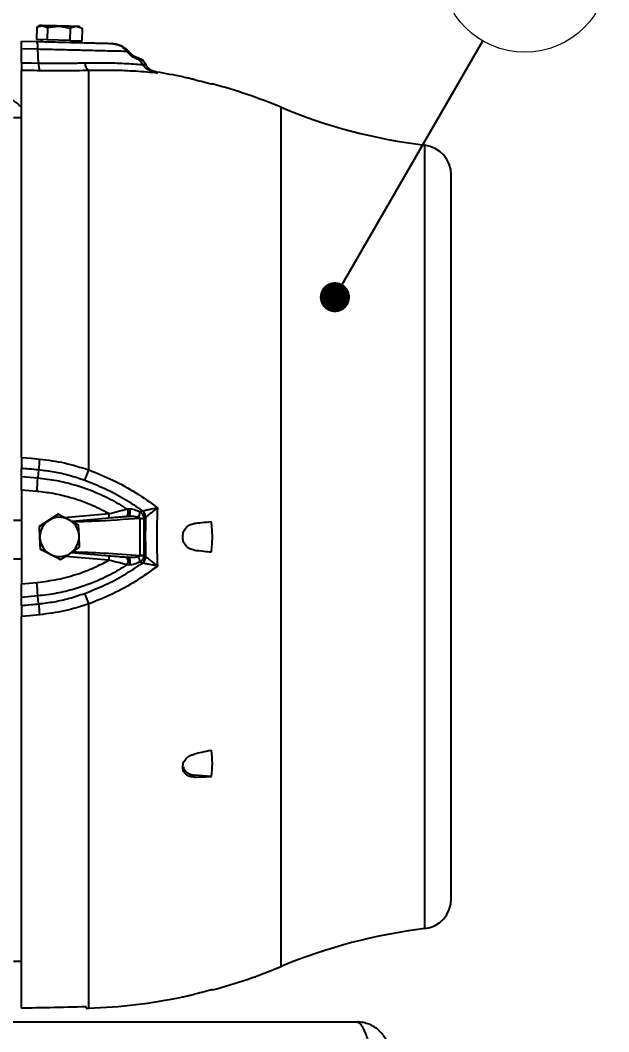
# Model space of a CAD drawing. Header units: millimetres. Extents: x 2 to 418, y 2 to 295.
# Drawn here: x 99.84 to 119.35, y 91.12 to 124.67 of the extents above; entities that cross this region are included whole.
import ezdxf

# ---------------------------------------------------------------- set-up
doc = ezdxf.new("R2010")
doc.units = ezdxf.units.MM
doc.styles.add('SLDTEXTSTYLE0', font='TXT', dxfattribs={"width": 0.75})
doc.dimstyles.new('SLDDIMSTYLE1', dxfattribs={"dimtxt": 0.18, "dimasz": 1, "dimexe": 0, "dimexo": 0.0625, "dimgap": 0, "dimtad": 0, "dimtih": 1, "dimtoh": 1, "dimdec": 0, "dimrnd": 1e-09, "dimzin": 0, "dimdsep": 46, "dimtxsty": 'Standard', "dimblk1": 'DOT', "dimblk2": 'DOT', "dimsah": 1, "dimcen": 0.09, "dimadec": 0, "dimazin": 0, "dimtfac": 1, "dimtdec": 0, "dimtofl": 0, "dimtmove": 0, "dimatfit": 3, "dimldrblk": 'DOT', "dimfxl": 0, "dimfrac": 2, "dimtolj": 1, "dimtzin": 0, "dimarcsym": 0})

# ---------------------------------------------------------------- blocks, each defined once
blk = doc.blocks.new('SW_NOTE_10')
at = {"color": 0, "linetype": 'Continuous', "lineweight": 0}
blk.add_circle((1.391, 2.409), 2.782, dxfattribs=at)
at = {"color": 0, "linetype": 'Continuous', "lineweight": 0, "insert": (1.37, 3.571), "char_height": 2.117, "attachment_point": 2, "style": 'SLDTEXTSTYLE0'}
blk.add_mtext('5', dxfattribs=at)
blk = doc.blocks.new('_DOT')
at = {"color": 0, "linetype": 'ByBlock', "lineweight": -2}
blk.add_line((-0.5, 0), (-1, 0), dxfattribs=at)
at = {"color": 0, "linetype": 'ByBlock', "const_width": 0.5}
blk.add_lwpolyline([(-0.25, 0, 1), (0.25, 0, 1)], format="xyb", close=True, dxfattribs=at)

msp = doc.modelspace()

# ---------------------------------------------------------------- linework, layer by layer
at = {"color": 7, "linetype": 'Continuous', "lineweight": 25}
for p, q in [((100.395, 124.436), (100.576, 124.49)), ((100.497, 124.492), (100.404, 124.441)), ((100.576, 124.49), (100.753, 124.427)), ((100.753, 124.427), (101.13, 124.475)), ((101.13, 124.475), (101.503, 124.407)), ((100.395, 124.436), (100.384, 124.024)), ((100.753, 124.427), (100.742, 124.015)), ((101.503, 124.407), (101.492, 123.995)), ((101.701, 124.46), (101.503, 124.407)), ((101.895, 124.397), (101.701, 124.46)), ((101.895, 124.397), (101.796, 124.458)), ((101.895, 124.397), (101.884, 123.985)), ((101.885, 124.401), (101.895, 124.397)), ((99.883, 123.977), (100.393, 123.964)), ((100.742, 124.015), (100.384, 124.024)), ((100.555, 124.02), (100.553, 123.96)), ((101.492, 123.995), (100.742, 124.015)), ((101.492, 123.995), (101.884, 123.985)), ((101.713, 123.93), (101.714, 123.99)), ((102.875, 123.884), (102.785, 123.901)), ((100.426, 123.704), (99.883, 123.719)), ((99.883, 123.255), (99.883, 123.719)), ((100.454, 123.247), (100.426, 123.704)), ((103.492, 123.582), (103.423, 123.658)), ((103.791, 123.397), (103.787, 123.399)), ((103.945, 123.299), (103.932, 123.308)), ((99.883, 110.17), (99.883, 123.003)), ((102.114, 109.755), (102.114, 123)), ((104.371, 122.947), (104.39, 122.913)), ((105.233, 122.789), (105.233, 122.789)), ((106.181, 122.557), (106.216, 122.556)), ((99.883, 121.43), (99.625, 121.43)), ((114.133, 95.531), (114.133, 119.531)), ((99.883, 109.538), (99.883, 109.806)), ((100.454, 109.751), (100.426, 109.489)), ((99.883, 109.538), (100.426, 109.489)), ((99.883, 109.087), (99.883, 105.976)), ((100.393, 109.041), (99.883, 109.087)), ((99.625, 108.092), (99.883, 108.092)), ((101.099, 108.281), (100.468, 107.876)), ((100.478, 107.876), (100.795, 108.078)), ((100.795, 108.078), (101.11, 108.281)), ((101.11, 108.281), (101.099, 108.281)), ((101.11, 108.281), (101.445, 108.109)), ((101.445, 108.109), (101.776, 107.937)), ((102.794, 108.154), (101.565, 108.046)), ((103.421, 108.214), (103.434, 108.209)), ((103.819, 106.919), (103.819, 108.144)), ((103.819, 108.144), (103.945, 108.144)), ((103.945, 108.144), (103.945, 106.919)), ((100.468, 107.876), (100.503, 107.126)), ((100.478, 107.876), (100.468, 107.876)), ((100.498, 107.501), (100.478, 107.876)), ((101.796, 107.562), (101.776, 107.937)), ((100.514, 107.126), (100.498, 107.501)), ((101.812, 107.187), (101.796, 107.562)), ((105.233, 107.51), (105.233, 107.553)), ((100.514, 107.126), (100.503, 107.126)), ((101.17, 106.782), (100.503, 107.126)), ((100.514, 107.126), (100.849, 106.954)), ((101.498, 106.984), (101.812, 107.187)), ((99.883, 106.798), (99.625, 106.798)), ((100.849, 106.954), (101.181, 106.782)), ((101.181, 106.782), (101.17, 106.782)), ((101.181, 106.782), (101.498, 106.984)), ((101.549, 107.018), (102.794, 106.909)), ((103.394, 106.856), (103.433, 106.856)), ((103.434, 106.853), (103.421, 106.849)), ((103.434, 106.853), (103.421, 106.849)), ((103.819, 106.919), (103.945, 106.919)), ((99.883, 105.976), (100.393, 106.022)), ((100.426, 105.574), (99.883, 105.525)), ((99.883, 105.256), (99.883, 105.525)), ((100.454, 105.311), (100.426, 105.574)), ((99.883, 91.897), (99.883, 104.893)), ((105.233, 99.884), (105.233, 99.921)), ((106.181, 99.586), (105.609, 99.631)), ((105.609, 99.631), (105.609, 99.566)), ((99.625, 93.46), (99.883, 93.46)), ((105.233, 92.274), (105.233, 92.274)), ((106.216, 92.507), (106.181, 92.506)), ((102.033, 91.902), (102.033, 91.945)), ((102.033, 91.902), (102.114, 91.904)), ((66.198, 91.445), (110.998, 91.445))]:
    msp.add_line(p, q, dxfattribs=at)
at = {"color": 8, "linetype": 'Continuous', "lineweight": 25}
for p, q in [((102.785, 123.901), (102.84, 123.891)), ((108.493, 93.283), (108.493, 121.78)), ((113.254, 94.539), (113.254, 120.524)), ((101.316, 108.175), (102.785, 108.303)), ((102.785, 106.759), (101.343, 106.886)), ((102.114, 91.904), (102.114, 105.308))]:
    msp.add_line(p, q, dxfattribs=at)
at = {"color": 7, "linetype": 'Continuous', "lineweight": 25, "flags": 128}
for points in [[(100.576, 124.49), (100.54, 124.49), (100.515, 124.491), (100.5, 124.491), (100.497, 124.492)], [(101.13, 124.475), (101.045, 124.477), (100.962, 124.479), (100.882, 124.481), (100.807, 124.483), (100.738, 124.485), (100.675, 124.487), (100.621, 124.488), (100.576, 124.49)], [(101.701, 124.46), (101.652, 124.461), (101.594, 124.463), (101.529, 124.465), (101.457, 124.466), (101.379, 124.468), (101.298, 124.471), (101.215, 124.473), (101.13, 124.475)], [(101.796, 124.458), (101.796, 124.458), (101.788, 124.458), (101.77, 124.458), (101.74, 124.459), (101.701, 124.46)], [(99.883, 123.255), (100.203, 123.251), (100.454, 123.247)], [(103.897, 123.195), (103.918, 123.201), (103.937, 123.205), (103.954, 123.208), (103.969, 123.209), (103.982, 123.208), (103.992, 123.205), (103.999, 123.201), (104.005, 123.195)], [(103.902, 123.189), (103.923, 123.195), (103.942, 123.198), (103.959, 123.2), (103.974, 123.201), (103.987, 123.199), (103.997, 123.197), (104.005, 123.192), (104.01, 123.186)], [(99.883, 110.17), (100.22, 110.138), (100.485, 110.114)], [(103.325, 108.201), (103.356, 108.21), (103.383, 108.23), (103.404, 108.261), (103.418, 108.299), (103.423, 108.341), (103.419, 108.384), (103.405, 108.424), (103.384, 108.458)], [(103.394, 108.207), (103.425, 108.216), (103.452, 108.236), (103.474, 108.267), (103.488, 108.304), (103.493, 108.347), (103.488, 108.389), (103.475, 108.43), (103.454, 108.464)], [(103.384, 106.605), (103.405, 106.639), (103.419, 106.679), (103.423, 106.722), (103.418, 106.764), (103.404, 106.802), (103.383, 106.833), (103.356, 106.853), (103.325, 106.862)], [(103.454, 106.599), (103.475, 106.633), (103.488, 106.673), (103.493, 106.716), (103.488, 106.758), (103.474, 106.796), (103.452, 106.826), (103.425, 106.847), (103.394, 106.856)], [(100.485, 104.949), (100.148, 104.918), (99.883, 104.893)]]:
    msp.add_lwpolyline(points, dxfattribs=at)
at = {"color": 7, "linetype": 'Continuous', "lineweight": 25}
for centre, radius, start, end in [((99.847, 123.762), 0.582, 354.3322, 20.3425), ((100.692, 123.916), 0.04, 358.5, 88.5), ((101.572, 123.893), 0.04, 88.5, 178.5), ((101.351, 123.23), 0.898, 178.8849, 195.1905), ((102.344, 123.282), 0.364, 184.4339, 230.856), ((103.815, 123.224), 0.15, 30.0046, 76.796), ((103.815, 123.224), 0.15, 44.3925, 76.7548), ((101.564, 105.167), 18, 78.2391, 81.03), ((101.564, 105.167), 18, 67.3604, 75.0238), ((115.422, 138.393), 18, 247.3604, 263.0815), ((113.133, 119.531), 1, 0, 83.0815), ((118.375, 108.391), 17.973, 174.4993, 175.6585), ((89.433, 114.37), 13.494, 338.4074, 340.0014), ((88.76, 110.135), 11.684, 354.6267, 356.8292), ((103.632, 108.133), 0.376, 7.1603, 45.0632), ((103.636, 108.132), 0.377, 7.7378, 45.2627), ((101.147, 107.531), 0.65, 122.7245, 182.7134), ((101.147, 107.532), 0.65, 62.7023, 122.7216), ((101.146, 107.531), 0.65, 2.7054, 62.699), ((101.366, 108.142), 1.428, 0.4961, 6.5068), ((103.438, 108.411), 0.383, 324.0758, 352.5189), ((103.78, 111.747), 3.601, 270.6105, 272.6113), ((101.147, 107.531), 0.65, 182.7063, 242.6981), ((101.146, 107.531), 0.65, 302.7253, 2.7126), ((101.147, 107.531), 0.65, 242.7023, 302.7216), ((101.366, 106.921), 1.428, 353.4932, 359.5039), ((103.438, 106.652), 0.383, 7.4788, 35.9265), ((103.78, 103.304), 3.612, 87.3946, 89.389), ((103.632, 106.93), 0.376, 314.9373, 352.8405), ((103.636, 106.931), 0.377, 314.7373, 352.2622), ((88.759, 104.928), 11.685, 3.171, 5.3733), ((89.459, 100.703), 13.467, 19.9969, 21.5943), ((118.381, 106.673), 17.978, 184.3418, 185.5006), ((113.133, 95.531), 1, 276.9185, 0), ((115.422, 76.67), 18, 96.9185, 112.6396), ((101.564, 109.896), 18, 284.9757, 292.6396), ((101.564, 109.896), 18, 271.75, 281.7609)]:
    msp.add_arc(centre, radius, start, end, dxfattribs=at)
at = {"color": 8, "linetype": 'Continuous', "lineweight": 25}
for centre, radius, start, end in [((103.464, 123.557), 0.109, 112.0133, 136.5753), ((103.533, 123.48), 0.109, 111.977, 136.1319), ((103.75, 123.343), 0.0677, 350.6629, 53.54)]:
    msp.add_arc(centre, radius, start, end, dxfattribs=at)
at = {"color": 7, "linetype": 'Continuous', "lineweight": 25}
for points, knots in [([(99.883, 123.719), (99.883, 123.759), (99.883, 123.843), (99.883, 123.949), (99.883, 123.967), (99.883, 123.977)], [0, 0, 0, 0, 0.2761271, 0.5621254, 1, 1, 1, 1]), ([(100.393, 123.964), (100.626, 123.958), (101.093, 123.946), (101.727, 123.929), (102.294, 123.914), (102.621, 123.906), (102.785, 123.901)], [0, 0, 0, 0, 0.2793333, 0.5601764, 0.7806877, 1, 1, 1, 1]), ([(103.423, 123.658), (103.38, 123.696), (103.299, 123.77), (103.109, 123.857), (102.961, 123.881), (102.865, 123.896)], [0, 0, 0, 0, 0.273999, 0.52803, 1, 1, 1, 1]), ([(103.384, 123.632), (103.201, 123.637), (102.807, 123.646), (102.216, 123.661), (101.62, 123.675), (101.043, 123.689), (100.637, 123.699), (100.426, 123.704)], [0, 0, 0, 0, 0.203591, 0.438196, 0.611811, 0.799098, 1, 1, 1, 1]), ([(103.454, 123.556), (103.441, 123.57), (103.418, 123.596), (103.395, 123.621), (103.384, 123.632)], [0, 0, 0, 0, 0.560014, 1, 1, 1, 1]), ([(103.817, 123.332), (103.754, 123.358), (103.659, 123.398), (103.536, 123.478), (103.481, 123.53), (103.454, 123.556)], [0, 0, 0, 0, 0.497499, 0.748599, 1, 1, 1, 1]), ([(103.788, 123.398), (103.727, 123.423), (103.622, 123.466), (103.53, 123.548), (103.492, 123.582)], [0, 0, 0, 0, 0.5805789, 1, 1, 1, 1]), ([(99.883, 123.255), (99.883, 123.224), (99.883, 123.16), (99.883, 123.086), (99.883, 123.03), (99.883, 123.012), (99.883, 123.003)], [0, 0, 0, 0, 0.250367, 0.500057, 0.750038, 1, 1, 1, 1]), ([(100.454, 123.247), (100.625, 123.245), (100.968, 123.241), (101.479, 123.244), (101.812, 123.251), (101.981, 123.254)], [0, 0, 0, 0, 0.330174, 0.659146, 1, 1, 1, 1]), ([(101.981, 123.254), (102.207, 123.257), (102.657, 123.263), (103.299, 123.243), (103.698, 123.211), (103.897, 123.195)], [0, 0, 0, 0, 0.335672, 0.668626, 1, 1, 1, 1]), ([(103.932, 123.308), (103.922, 123.316), (103.905, 123.331), (103.869, 123.355), (103.83, 123.38), (103.804, 123.391), (103.791, 123.397)], [0, 0, 0, 0, 0.274179, 0.523282, 0.760558, 1, 1, 1, 1]), ([(103.868, 123.363), (103.857, 123.369), (103.833, 123.38), (103.805, 123.392), (103.791, 123.397)], [0, 0, 0, 0, 0.488424, 1, 1, 1, 1]), ([(103.897, 123.195), (103.882, 123.221), (103.856, 123.266), (103.829, 123.312), (103.817, 123.332)], [0, 0, 0, 0, 0.5600022, 1, 1, 1, 1]), ([(103.922, 123.329), (103.917, 123.334), (103.911, 123.339), (103.896, 123.348), (103.892, 123.35)], [0, 0, 0, 0, 0.772843, 1, 1, 1, 1]), ([(103.902, 123.189), (103.901, 123.191), (103.899, 123.193), (103.898, 123.195), (103.897, 123.195)], [0, 0, 0, 0, 0.559943, 1, 1, 1, 1]), ([(104.39, 122.913), (104.296, 122.939), (104.156, 122.976), (103.995, 123.084), (103.933, 123.155), (103.902, 123.189)], [0, 0, 0, 0, 0.509466, 0.759125, 1, 1, 1, 1]), ([(103.945, 123.299), (103.956, 123.28), (103.976, 123.245), (103.996, 123.211), (104.005, 123.195)], [0, 0, 0, 0, 0.559999, 1, 1, 1, 1]), ([(104.005, 123.195), (104.006, 123.194), (104.007, 123.19), (104.009, 123.187), (104.01, 123.186)], [0, 0, 0, 0, 0.559919, 1, 1, 1, 1]), ([(104.01, 123.186), (104.033, 123.152), (104.08, 123.082), (104.204, 122.975), (104.316, 122.938), (104.39, 122.913)], [0, 0, 0, 0, 0.240138, 0.48914, 1, 1, 1, 1]), ([(100.485, 122.994), (100.373, 122.996), (100.172, 122.999), (99.971, 123.002), (99.883, 123.003)], [0, 0, 0, 0, 0.560001, 1, 1, 1, 1]), ([(102.114, 123), (101.848, 122.995), (101.316, 122.986), (100.762, 122.992), (100.485, 122.994)], [0, 0, 0, 0, 0.499998, 1, 1, 1, 1]), ([(104.39, 122.913), (104.156, 122.935), (103.688, 122.98), (102.923, 123.008), (102.384, 123.002), (102.114, 123)], [0, 0, 0, 0, 0.333147, 0.666491, 1, 1, 1, 1]), ([(104.371, 122.947), (104.353, 122.95), (104.327, 122.955), (104.289, 122.967), (104.259, 122.977), (104.23, 122.99), (104.19, 123.011), (104.141, 123.042), (104.092, 123.082), (104.061, 123.111), (104.051, 123.125), (104.051, 123.126)], [0, 0, 0, 0, 0.0712685, 0.1039628, 0.1354883, 0.170193, 0.2146859, 0.3502482, 0.6226392, 0.97029, 1, 1, 1, 1]), ([(105.609, 122.7), (105.559, 122.712), (105.46, 122.735), (105.337, 122.764), (105.25, 122.785), (105.239, 122.788), (105.233, 122.789)], [0, 0, 0, 0, 0.2500611, 0.4999904, 0.7498171, 1, 1, 1, 1]), ([(105.609, 122.7), (105.716, 122.675), (105.908, 122.629), (106.098, 122.579), (106.181, 122.557)], [0, 0, 0, 0, 0.560107, 1, 1, 1, 1]), ([(99.883, 121.789), (99.837, 121.833), (99.752, 121.915), (99.655, 121.982), (99.611, 122.012)], [0, 0, 0, 0, 0.544037, 1, 1, 1, 1]), ([(99.883, 110.17), (99.883, 110.133), (99.883, 110.058), (99.883, 109.958), (99.883, 109.87), (99.883, 109.828), (99.883, 109.806)], [0, 0, 0, 0, 0.251017, 0.5, 0.749611, 1, 1, 1, 1]), ([(100.485, 110.114), (100.762, 110.079), (101.316, 110.009), (101.848, 109.84), (102.114, 109.755)], [0, 0, 0, 0, 0.500002, 1, 1, 1, 1]), ([(100.454, 109.751), (100.347, 109.762), (100.157, 109.78), (99.967, 109.798), (99.883, 109.806)], [0, 0, 0, 0, 0.560204, 1, 1, 1, 1]), ([(101.981, 109.404), (101.812, 109.461), (101.479, 109.573), (100.968, 109.689), (100.625, 109.73), (100.454, 109.751)], [0, 0, 0, 0, 0.340855, 0.669826, 1, 1, 1, 1]), ([(102.114, 109.755), (102.384, 109.647), (102.924, 109.432), (103.688, 109.01), (104.156, 108.67), (104.39, 108.5)], [0, 0, 0, 0, 0.333856, 0.667197, 1, 1, 1, 1]), ([(99.883, 109.087), (99.883, 109.137), (99.883, 109.238), (99.883, 109.407), (99.883, 109.488), (99.883, 109.538)], [0, 0, 0, 0, 0.276973, 0.563182, 1, 1, 1, 1]), ([(100.426, 109.489), (100.637, 109.464), (101.043, 109.415), (101.62, 109.274), (102.216, 109.075), (102.807, 108.812), (103.201, 108.57), (103.384, 108.458)], [0, 0, 0, 0, 0.200902, 0.388189, 0.561805, 0.79641, 1, 1, 1, 1]), ([(103.897, 108.399), (103.698, 108.532), (103.299, 108.798), (102.657, 109.136), (102.207, 109.314), (101.981, 109.404)], [0, 0, 0, 0, 0.331374, 0.664329, 1, 1, 1, 1]), ([(102.785, 108.303), (102.576, 108.411), (102.157, 108.626), (101.533, 108.836), (100.943, 108.977), (100.576, 109.02), (100.393, 109.041)], [0, 0, 0, 0, 0.279311, 0.56015, 0.78067, 1, 1, 1, 1]), ([(102.785, 108.303), (102.893, 108.331), (103.058, 108.374), (103.262, 108.426), (103.343, 108.447), (103.384, 108.458)], [0, 0, 0, 0, 0.481209, 0.734691, 1, 1, 1, 1]), ([(103.384, 108.458), (103.398, 108.459), (103.421, 108.461), (103.444, 108.463), (103.454, 108.464)], [0, 0, 0, 0, 0.560007, 1, 1, 1, 1]), ([(103.454, 108.464), (103.481, 108.463), (103.535, 108.462), (103.658, 108.433), (103.754, 108.39), (103.817, 108.361)], [0, 0, 0, 0, 0.250262, 0.501105, 1, 1, 1, 1]), ([(103.817, 108.361), (103.832, 108.368), (103.859, 108.381), (103.885, 108.393), (103.897, 108.399)], [0, 0, 0, 0, 0.5600036, 1, 1, 1, 1]), ([(103.897, 108.399), (103.898, 108.399), (103.9, 108.399), (103.901, 108.399), (103.902, 108.4)], [0, 0, 0, 0, 0.560103, 1, 1, 1, 1]), ([(103.902, 108.4), (103.933, 108.406), (103.995, 108.419), (104.156, 108.452), (104.296, 108.481), (104.39, 108.5)], [0, 0, 0, 0, 0.240577, 0.489767, 1, 1, 1, 1]), ([(104.39, 108.5), (104.315, 108.44), (104.204, 108.351), (104.08, 108.245), (104.033, 108.203), (104.01, 108.182)], [0, 0, 0, 0, 0.511614, 0.760147, 1, 1, 1, 1]), ([(104.39, 108.5), (104.381, 108.177), (104.361, 107.531), (104.381, 106.886), (104.39, 106.563)], [0, 0, 0, 0, 0.500002, 1, 1, 1, 1]), ([(103.325, 108.201), (103.284, 108.197), (103.2, 108.19), (103.016, 108.173), (102.878, 108.161), (102.794, 108.154)], [0, 0, 0, 0, 0.281273, 0.562344, 1, 1, 1, 1]), ([(103.394, 108.207), (103.381, 108.206), (103.358, 108.204), (103.335, 108.202), (103.325, 108.201)], [0, 0, 0, 0, 0.559961, 1, 1, 1, 1]), ([(103.748, 108.186), (103.686, 108.195), (103.566, 108.211), (103.451, 108.208), (103.394, 108.207)], [0, 0, 0, 0, 0.513176, 1, 1, 1, 1]), ([(103.819, 108.147), (103.819, 108.148), (103.819, 108.15), (103.818, 108.155), (103.814, 108.161), (103.807, 108.167), (103.786, 108.179), (103.765, 108.183), (103.748, 108.186)], [0, 0, 0, 0, 0.04043, 0.081284, 0.169067, 0.27169, 0.391403, 1, 1, 1, 1]), ([(103.817, 108.361), (103.833, 108.349), (103.866, 108.324), (103.905, 108.275), (103.935, 108.216), (103.941, 108.172), (103.945, 108.15)], [0, 0, 0, 0, 0.234615, 0.480301, 0.738374, 1, 1, 1, 1]), ([(103.819, 108.144), (103.819, 108.145), (103.819, 108.145), (103.819, 108.146), (103.819, 108.147)], [0, 0, 0, 0, 0.561432, 1, 1, 1, 1]), ([(104.005, 108.18), (103.993, 108.174), (103.973, 108.164), (103.953, 108.154), (103.945, 108.15)], [0, 0, 0, 0, 0.559988, 1, 1, 1, 1]), ([(103.945, 108.15), (103.945, 108.149), (103.945, 108.147), (103.945, 108.145), (103.945, 108.144)], [0, 0, 0, 0, 0.5594071, 1, 1, 1, 1]), ([(104.01, 106.88), (104.006, 107.123), (103.997, 107.558), (104.006, 107.991), (104.01, 108.182)], [0, 0, 0, 0, 0.559982, 1, 1, 1, 1]), ([(104.01, 108.182), (104.009, 108.182), (104.007, 108.181), (104.005, 108.18), (104.005, 108.18)], [0, 0, 0, 0, 0.559763, 1, 1, 1, 1]), ([(106.181, 108.031), (106.075, 108.02), (105.885, 108), (105.693, 107.98), (105.609, 107.971)], [0, 0, 0, 0, 0.559899, 1, 1, 1, 1]), ([(105.233, 107.553), (105.239, 107.605), (105.25, 107.709), (105.337, 107.842), (105.46, 107.939), (105.559, 107.96), (105.609, 107.971)], [0, 0, 0, 0, 0.2498788, 0.499708, 0.74954, 1, 1, 1, 1]), ([(105.609, 107.092), (105.559, 107.102), (105.46, 107.124), (105.337, 107.221), (105.25, 107.353), (105.239, 107.457), (105.233, 107.51)], [0, 0, 0, 0, 0.250062, 0.499994, 0.749824, 1, 1, 1, 1]), ([(105.609, 107.092), (105.716, 107.081), (105.908, 107.061), (106.098, 107.041), (106.181, 107.032)], [0, 0, 0, 0, 0.560109, 1, 1, 1, 1]), ([(100.393, 106.022), (100.626, 106.051), (101.093, 106.109), (101.727, 106.287), (102.294, 106.502), (102.621, 106.674), (102.785, 106.759)], [0, 0, 0, 0, 0.279333, 0.560176, 0.780688, 1, 1, 1, 1]), ([(103.384, 106.605), (103.343, 106.615), (103.262, 106.636), (103.058, 106.689), (102.893, 106.732), (102.785, 106.759)], [0, 0, 0, 0, 0.265327, 0.518801, 1, 1, 1, 1]), ([(102.794, 106.909), (102.901, 106.899), (103.052, 106.886), (103.229, 106.871), (103.293, 106.865), (103.325, 106.862)], [0, 0, 0, 0, 0.5565547, 0.7785596, 1, 1, 1, 1]), ([(103.325, 106.862), (103.338, 106.861), (103.361, 106.859), (103.384, 106.857), (103.394, 106.856)], [0, 0, 0, 0, 0.560026, 1, 1, 1, 1]), ([(103.817, 106.702), (103.754, 106.673), (103.659, 106.63), (103.536, 106.6), (103.481, 106.6), (103.454, 106.599)], [0, 0, 0, 0, 0.497492, 0.748591, 1, 1, 1, 1]), ([(103.748, 106.877), (103.765, 106.88), (103.786, 106.884), (103.807, 106.896), (103.814, 106.902), (103.818, 106.908), (103.819, 106.913), (103.819, 106.915), (103.819, 106.916)], [0, 0, 0, 0, 0.608947, 0.728652, 0.831169, 0.91868, 0.959371, 1, 1, 1, 1]), ([(103.945, 106.913), (103.941, 106.891), (103.935, 106.847), (103.905, 106.788), (103.866, 106.739), (103.833, 106.714), (103.817, 106.702)], [0, 0, 0, 0, 0.2613, 0.51933, 0.764739, 1, 1, 1, 1]), ([(103.897, 106.664), (103.882, 106.671), (103.856, 106.684), (103.829, 106.696), (103.817, 106.702)], [0, 0, 0, 0, 0.5600022, 1, 1, 1, 1]), ([(103.819, 106.916), (103.819, 106.917), (103.819, 106.917), (103.819, 106.918), (103.819, 106.919)], [0, 0, 0, 0, 0.560728, 1, 1, 1, 1]), ([(103.945, 106.919), (103.945, 106.917), (103.945, 106.916), (103.945, 106.914), (103.945, 106.913)], [0, 0, 0, 0, 0.559856, 1, 1, 1, 1]), ([(103.945, 106.913), (103.956, 106.907), (103.976, 106.897), (103.996, 106.888), (104.005, 106.883)], [0, 0, 0, 0, 0.559993, 1, 1, 1, 1]), ([(104.005, 106.883), (104.006, 106.883), (104.007, 106.882), (104.009, 106.881), (104.01, 106.88)], [0, 0, 0, 0, 0.5604303, 1, 1, 1, 1]), ([(104.01, 106.88), (104.033, 106.86), (104.08, 106.818), (104.204, 106.712), (104.316, 106.623), (104.39, 106.563)], [0, 0, 0, 0, 0.240138, 0.489145, 1, 1, 1, 1]), ([(103.384, 106.605), (103.201, 106.492), (102.807, 106.25), (102.216, 105.988), (101.62, 105.789), (101.043, 105.648), (100.637, 105.599), (100.426, 105.574)], [0, 0, 0, 0, 0.203591, 0.438195, 0.611811, 0.799098, 1, 1, 1, 1]), ([(101.981, 105.659), (102.207, 105.748), (102.657, 105.927), (103.299, 106.264), (103.698, 106.531), (103.897, 106.664)], [0, 0, 0, 0, 0.335672, 0.668628, 1, 1, 1, 1]), ([(104.39, 106.563), (104.156, 106.393), (103.688, 106.053), (102.923, 105.631), (102.384, 105.416), (102.114, 105.308)], [0, 0, 0, 0, 0.333148, 0.666491, 1, 1, 1, 1]), ([(103.454, 106.599), (103.441, 106.6), (103.418, 106.602), (103.395, 106.604), (103.384, 106.605)], [0, 0, 0, 0, 0.560017, 1, 1, 1, 1]), ([(103.902, 106.663), (103.901, 106.663), (103.899, 106.664), (103.898, 106.664), (103.897, 106.664)], [0, 0, 0, 0, 0.560212, 1, 1, 1, 1]), ([(104.39, 106.563), (104.296, 106.582), (104.156, 106.611), (103.995, 106.644), (103.933, 106.657), (103.902, 106.663)], [0, 0, 0, 0, 0.509464, 0.759124, 1, 1, 1, 1]), ([(99.883, 105.525), (99.883, 105.554), (99.883, 105.613), (99.883, 105.765), (99.883, 105.897), (99.883, 105.976)], [0, 0, 0, 0, 0.276134, 0.562139, 1, 1, 1, 1]), ([(100.454, 105.311), (100.625, 105.332), (100.968, 105.374), (101.479, 105.49), (101.812, 105.602), (101.981, 105.659)], [0, 0, 0, 0, 0.330174, 0.659146, 1, 1, 1, 1]), ([(99.883, 105.256), (99.99, 105.267), (100.18, 105.285), (100.37, 105.303), (100.454, 105.311)], [0, 0, 0, 0, 0.559801, 1, 1, 1, 1]), ([(99.883, 105.256), (99.883, 105.235), (99.883, 105.193), (99.883, 105.105), (99.883, 105.004), (99.883, 104.93), (99.883, 104.893)], [0, 0, 0, 0, 0.250988, 0.499975, 0.749543, 1, 1, 1, 1]), ([(102.114, 105.308), (101.848, 105.223), (101.316, 105.053), (100.762, 104.984), (100.485, 104.949)], [0, 0, 0, 0, 0.499997, 1, 1, 1, 1]), ([(105.233, 99.921), (105.239, 99.967), (105.25, 100.059), (105.337, 100.184), (105.46, 100.283), (105.559, 100.313), (105.609, 100.328)], [0, 0, 0, 0, 0.249875, 0.499706, 0.749538, 1, 1, 1, 1]), ([(106.181, 100.452), (106.075, 100.428), (105.885, 100.385), (105.693, 100.345), (105.609, 100.328)], [0, 0, 0, 0, 0.559897, 1, 1, 1, 1]), ([(106.181, 99.586), (106.198, 99.73), (106.233, 100.019), (106.198, 100.307), (106.181, 100.452)], [0, 0, 0, 0, 0.499729, 1, 1, 1, 1]), ([(105.609, 99.566), (105.559, 99.57), (105.46, 99.576), (105.337, 99.646), (105.25, 99.751), (105.239, 99.839), (105.233, 99.884)], [0, 0, 0, 0, 0.2500642, 0.4999938, 0.7498234, 1, 1, 1, 1]), ([(105.253, 99.905), (105.256, 99.885), (105.268, 99.814), (105.354, 99.724), (105.478, 99.651), (105.567, 99.637), (105.609, 99.631)], [0, 0, 0, 0, 0.1330543, 0.4788208, 0.748216, 1, 1, 1, 1]), ([(105.609, 99.566), (105.716, 99.569), (105.908, 99.575), (106.098, 99.583), (106.181, 99.586)], [0, 0, 0, 0, 0.5601086, 1, 1, 1, 1]), ([(105.233, 92.274), (105.239, 92.275), (105.25, 92.278), (105.337, 92.298), (105.46, 92.327), (105.559, 92.351), (105.609, 92.362)], [0, 0, 0, 0, 0.249878, 0.499714, 0.749539, 1, 1, 1, 1]), ([(106.181, 92.506), (106.075, 92.478), (105.885, 92.428), (105.693, 92.382), (105.609, 92.362)], [0, 0, 0, 0, 0.559899, 1, 1, 1, 1]), ([(102.033, 91.945), (101.632, 91.936), (100.916, 91.919), (100.199, 91.904), (99.883, 91.897)], [0, 0, 0, 0, 0.559628, 1, 1, 1, 1]), ([(110.998, 91.445), (111.018, 91.442), (111.057, 91.435), (111.117, 91.383), (111.176, 91.3), (111.235, 91.188), (111.295, 91.048), (111.354, 90.888), (111.414, 90.71), (111.472, 90.527), (111.51, 90.403), (111.528, 90.345)], [0, 0, 0, 0, 0.110717, 0.224647, 0.335384, 0.449335, 0.560072, 0.674026, 0.784763, 0.898714, 1, 1, 1, 1]), ([(112.098, 90.345), (112.095, 90.409), (112.088, 90.538), (112.036, 90.725), (111.953, 90.903), (111.841, 91.061), (111.702, 91.198), (111.542, 91.308), (111.363, 91.388), (111.18, 91.437), (111.057, 91.442), (110.998, 91.445)], [0, 0, 0, 0, 0.110718, 0.224644, 0.335385, 0.449333, 0.560073, 0.674024, 0.784763, 0.898714, 1, 1, 1, 1])]:
    msp.add_open_spline(points, degree=3, knots=knots, dxfattribs=at)
at = {"color": 8, "linetype": 'Continuous', "lineweight": 25}
for points, knots in [([(103.384, 123.632), (103.343, 123.677), (103.262, 123.764), (103.086, 123.857), (102.952, 123.874), (102.875, 123.884)], [0, 0, 0, 0, 0.307199, 0.600674, 1, 1, 1, 1]), ([(103.932, 123.308), (103.923, 123.311), (103.906, 123.317), (103.866, 123.326), (103.833, 123.33), (103.817, 123.332)], [0, 0, 0, 0, 0.349303, 0.68152, 1, 1, 1, 1]), ([(103.819, 108.144), (103.308, 108.109), (102.575, 108.057), (101.84, 108.032), (101.618, 108.025)], [0, 0, 0, 0, 0.6968788, 1, 1, 1, 1]), ([(101.577, 107.038), (101.923, 107.027), (102.671, 107.002), (103.417, 106.948), (103.819, 106.919)], [0, 0, 0, 0, 0.462367, 1, 1, 1, 1]), ([(103.433, 106.856), (103.477, 106.855), (103.58, 106.853), (103.686, 106.868), (103.748, 106.877)], [0, 0, 0, 0, 0.424179, 1, 1, 1, 1])]:
    msp.add_open_spline(points, degree=3, knots=knots, dxfattribs=at)
at = {"color": 7, "linetype": 'Continuous', "lineweight": 25}
msp.add_open_spline([(106.181, 107.032), (106.198, 107.198), (106.233, 107.531), (106.198, 107.864), (106.181, 108.031)], degree=3, dxfattribs=at)

# ---------------------------------------------------------------- block references
at = {"color": 7, "linetype": 'Continuous', "lineweight": 0}
msp.add_blockref('SW_NOTE_10', (115.182, 123.98), dxfattribs=at)

# ---------------------------------------------------------------- leaders
msp.add_leader([(110.275, 115.483), (115.182, 123.98)], dimstyle='SLDDIMSTYLE1', dxfattribs=at)

doc.saveas('drawing.dxf')
